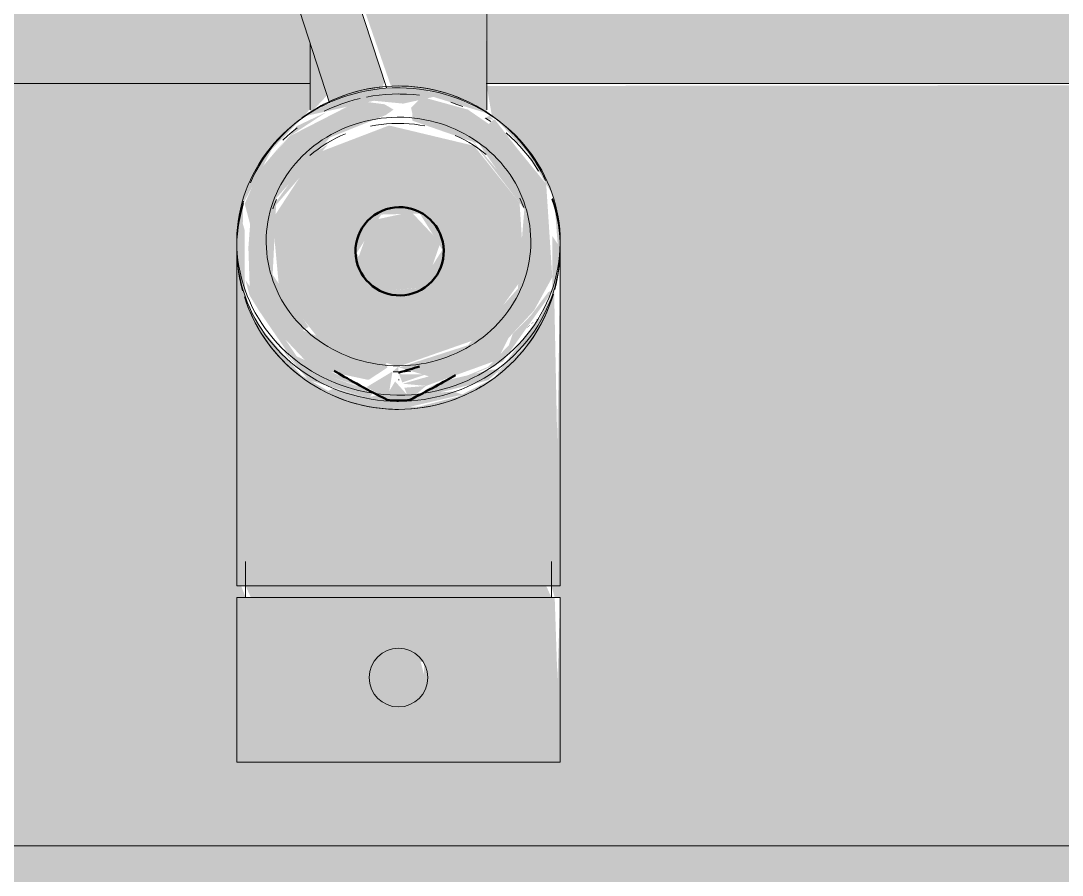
# Model space of a CAD drawing. Header units: inches. Extents: x -4266 to -1814, y 9706 to 12441.
# Drawn here: x -2211 to -2204.03, y 11424.75 to 11430.47 of the extents above; entities that cross this region are included whole.
import ezdxf

# ---------------------------------------------------------------- set-up
doc = ezdxf.new("R2010")
doc.units = ezdxf.units.IN
doc.header["$MEASUREMENT"] = 0
for name, color, linetype, lineweight in [('0-1', 7, 'Continuous', 5), ('0-2', 10, 'Continuous', 13), ('A-GENM-1', 11, 'Continuous', 9), ('A-GENM-2', 7, 'Continuous', 9), ('A-GENM-3', 250, 'Continuous', 50), ('A-WALL-1', 8, 'Continuous', 5), ('A-WALL-4', 10, 'Continuous', 13), ('P-SANR-FIXT-2', 7, 'Continuous', 9), ('P-SANR-FIXT-3', 55, 'Continuous', 9), ('Q-CASE-1', 53, 'Continuous', 9)]:
    doc.layers.add(name, color=color, linetype=linetype, lineweight=lineweight)

# ---------------------------------------------------------------- blocks, each defined once
blk = doc.blocks.new('Vanity Cabinet-Double Door - 33_-V129-FLOOR PLAN - 1ST FLOOR')
at = {"layer": 'Q-CASE-1'}
blk.add_hatch(color=256, dxfattribs=at).paths.add_polyline_path([(-15.0123, 1), (16.4877, 1), (16.4877, 6.1047), (1.3283, 6.0885), (1.3638, 5.8851), (1.4214, 5.8342), (1.6033, 5.641), (1.7674, 5.3635), (1.7835, 5.286), (1.8204, 4.8147), (1.7835, 2.742), (1.7613, 2.742), (1.7835, 2.6639), (1.8204, 2.6639), (1.7835, 1.5609), (-0.345, 1.5609), (-0.3081, 2.6639), (-0.2859, 2.6639), (-0.3157, 2.742), (-0.345, 2.742), (-0.3024, 5.2997), (-0.1089, 5.6658), (0.1013, 5.8817), (0.1472, 5.9376), (0.1472, 6.1047), (-15.0123, 6.1047), (-15.0123, 1.5293)], flags=0)
blk = doc.blocks.new('Stainless Steel Farmhous Kitchen Sink - Stainless Steel Farmhous Kitchen Sink-V132-FLOOR PLAN - 1ST FLOOR')
at = {"layer": 'P-SANR-FIXT-3'}
blk.add_hatch(color=256, dxfattribs=at).paths.add_polyline_path([(0, -2.2467), (-15.9094, -2.2467), (-15.9094, -2.5139), (-15.7515, -3), (-2, -3), (-2, -16.9558), (-31, -16.9558), (-31, -3), (-17.0906, -3), (-17.0906, -2.2467), (-33, -2.2467), (-33, -22.2026), (0, -22.2026), (0, -7.7257)], flags=0)
at = {"layer": 'P-SANR-FIXT-2'}
for p, q in [((-17.087, -2.2467), (-33, -2.2467)), ((0, -2.2467), (-15.9094, -2.2467))]:
    blk.add_line(p, q, dxfattribs=at)
blk = doc.blocks.new('kitchen_faucet_14143 - kitchen_faucet_14143-V133-FLOOR PLAN - 1ST FLOOR')
at = {"layer": 'A-GENM-1'}
h = blk.add_hatch(color=256, dxfattribs=at)
h.paths.add_polyline_path([(1.0827, 0), (0.9838, 0.4298), (0.963, 0.3683), (0.9838, 0.0569), (0.8956, -0.0226), (1.0093, -0.0907), (0.9883, -0.1425), (1.003, -0.212), (0.9422, -0.4323), (0.963, -0.4801), (1.0458, -0.2802), (1.0724, -0.0783)], flags=0)
h.paths.add_polyline_path([(0.8858, 0), (0.8468, 0.0037), (0.8854, -0.0012)], flags=0)
h.paths.add_polyline_path([(0.8506, -0.6548), (0.4963, -0.9563), (0.6445, -0.8585), (0.8299, -0.6818)], flags=0)
h.paths.add_polyline_path([(0.8506, 0.6548), (0.6375, 0.8638), (0.4206, 0.9876), (0.5364, 0.8943), (0.818, 0.6785)], flags=0)
h.paths.add_polyline_path([(0.8373, 0), (0.7962, 0), (0.829, -0.0401)], flags=0)
h.paths.add_polyline_path([(0.7962, 0), (0.6052, 0.5445), (0.1862, 0.8425), (-0.3002, 0.8107), (-0.6821, 0.506), (-0.8181, -0.0632), (-0.6288, -0.5582), (-0.1935, -0.8425), (0.2737, -0.7992), (0.6454, -0.5062), (0.7811, -0.0492)], flags=0)
h.paths.add_polyline_path([(0.3219, -1.0285), (-0.1161, -1.0297), (-0.2066, -1.0555), (0, -1.0827), (0.3191, -1.0297)], flags=0)
h.paths.add_polyline_path([(0.3191, 1.0297), (0.1811, 1.0588), (0, 1.0827), (-0.0787, 1.0297), (0.3, 1.0297)], flags=0)
h.paths.add_polyline_path([(0.2916, -0.1171), (0.0364, -0.2803), (-0.2219, -0.1153), (-0.2285, 0.1429), (0.0146, 0.294), (0.2697, 0.1322), (0.2895, -0.0936)], flags=0)
h.paths.add_polyline_path([(-0.4306, -0.9835), (-0.7246, -0.7543), (-0.4806, -0.9628), (-0.4613, -0.9708)], flags=0)
h.paths.add_polyline_path([(-0.4466, 0.9769), (-0.6531, 0.8518), (-0.4557, 0.9715)], flags=0)
h.paths.add_polyline_path([(-0.8841, -0.611), (-0.9838, -0.1644), (-0.9646, 0.0316), (-1.0093, 0.2342), (-0.901, 0.589), (-0.9969, 0.3982), (-1.066, 0.127), (-1.0636, -0.1447), (-0.991, -0.4125), (-0.9079, -0.5801)], flags=0)
for points in [[(2.2638, -1.0827), (2.2638, 1.0827), (0.289, 1.0421), (0.66, 0.8466), (0.8781, 0.6297), (0.9981, 0.3953), (1.0653, 0.1319), (1.0631, -0.1486), (0.9847, -0.4278), (0.8506, -0.6548), (0.6375, -0.8638), (0.4043, -0.9944), (0.2372, -1.0514), (0, -1.0827), (1.0827, -1.0827)], [(2.3419, -0.8865), (2.3419, 1.0236), (2.2638, 0.9887), (2.2638, -1.0236), (2.3419, -0.9887), (2.3419, -0.9376)], [(0.5364, 0.862), (0.4664, 0.9376), (0.5309, 0.8658)], [(3.0686, -0.0509), (3.0176, 0.1392), (2.9294, 0.1901), (2.7392, 0.1392), (2.6883, -0.0509), (2.8275, -0.1901), (2.9769, -0.1705), (3.0489, -0.0984)], [(0.8843, -0.1985), (0.803, -0.0749), (0.7705, -0.0837), (0.5538, -0.6406), (0.5309, -0.6016), (0.1814, -0.8425), (-0.3329, -0.8173), (-0.738, -0.4587), (-0.8874, -0.0862), (-0.9245, -0.0331), (-0.9602, -0.0936), (-0.9829, -0.2669), (-0.7448, -0.7316), (-0.5036, -0.9376), (-0.2939, -1.0297), (-0.1568, -0.9935), (0, -1.005), (0.3089, -0.9947), (0.5211, -0.8295), (0.5471, -0.8206), (0.8051, -0.5769), (0.8831, -0.212)], [(-0.9705, -0.462), (-1.068, -0.1118), (-1.1106, -0.0936), (-6.351, -1.824), (-6.2575, -2.0265), (-6.2397, -2.1741), (-1.0197, -0.4781)]]:
    blk.add_hatch(color=256, dxfattribs=at).paths.add_polyline_path(points, flags=0)
h = blk.add_hatch(color=256, dxfattribs=at)
h.paths.add_polyline_path([(3.4449, -1.0827), (3.4449, 1.0827), (2.3419, 1.0458), (2.3419, -1.0827)], flags=0)
h.paths.add_polyline_path([(3.0686, -0.0509), (2.9769, -0.1705), (2.8009, -0.1636), (2.6883, -0.0509), (2.78, 0.1705), (2.9634, 0.1705), (3.0295, 0.0948), (3.0549, 0)], flags=0)
h = blk.add_hatch(color=256, dxfattribs=at)
h.paths.add_polyline_path([(0.9257, 0.1842), (0.7525, 0.6628), (0.6052, 0.7364), (0.4212, 0.907), (0.1978, 1.0297), (-0.4264, 0.9889), (-0.6553, 0.8017), (-0.8118, 0.6808), (-0.8566, 0.6368), (-0.8284, 0.6044), (-0.9246, 0.4645), (-1.0093, 0.1566), (-0.9371, 0.084), (-0.8938, 0.0936), (-0.8502, 0.0936), (-0.6949, 0.5392), (-0.2558, 0.8425), (0.2737, 0.7992), (0.6533, 0.4651), (0.8017, 0.0037), (0.8616, 0.2039), (0.9108, 0.0285)], flags=0)
h.paths.add_polyline_path([(0.0363, 0.9853), (0.0362, 0.9852), (-0.0414, 0.9939)], flags=0)
h = blk.add_hatch(color=256, dxfattribs=at)
h.paths.add_polyline_path([(0.9546, 0.2519), (0.7625, 0.6988), (0.5011, 0.8833), (0.2775, 1.0421), (0.2985, 1.0027), (0.4532, 0.8867), (0.5784, 0.7638), (0.653, 0.7392), (0.7982, 0.5992), (0.9376, 0.2634)], flags=0)
h.paths.add_polyline_path([(-0.2588, 0.8425), (-0.3257, 0.8228), (-0.7302, 0.4842), (-0.6776, 0.5207), (-0.271, 0.8331)], flags=0)
h.paths.add_polyline_path([(-0.8938, 0.0939), (-0.9223, 0.1613), (-0.8939, 0.0936)], flags=0)
h = blk.add_hatch(color=256, dxfattribs=at)
h.paths.add_polyline_path([(0.9838, 0.2208), (0.8877, 0.6), (0.818, 0.6785), (0.816, 0.6259), (0.8954, 0.2923), (0.9292, 0.2175), (0.965, 0.1608), (0.9828, 0.2175)], flags=0)
h.paths.add_polyline_path([(-0.7596, 0.7209), (-0.8841, 0.611), (-0.8655, 0.5701), (-0.8566, 0.6368), (-0.8577, 0.6455), (-0.7647, 0.717)], flags=0)
h = blk.add_hatch(color=256, dxfattribs=at)
h.paths.add_polyline_path([(-0.8999, -0.5906), (-1.0197, -0.4781), (-1.366, -0.5906), (-0.9079, -0.5906)], flags=0)
h.paths.add_polyline_path([(-0.8999, 0.5906), (-3.9982, 0.5677), (-4.044, 0.5906), (-6.2992, 0.5704), (-6.2992, -0.5906), (-4.172, -0.5505), (-4.1133, -0.5704), (-3.8679, -0.5906), (-2.5781, -0.5704), (-1.0763, -0.0485), (-1.0626, 0.1528), (-0.9829, 0.4319), (-0.901, 0.589)], flags=0)
h.paths.add_polyline_path([(-3.8802, -0.5768), (-4.0429, -0.5704), (-3.9748, -0.571)], flags=0)
h = blk.add_hatch(color=256, dxfattribs=at)
h.paths.add_polyline_path([(0.2916, -0.1171), (0.2649, 0.1774), (-0.0326, 0.2802), (-0.2396, 0.0857), (-0.1824, -0.1784), (0.0725, -0.2707), (0.2698, -0.1324)], flags=0)
h.paths.add_polyline_path([(-6.5243, -2.1523), (-6.6719, -1.8966), (-6.988, -1.9326), (-7.1107, -2.1595), (-6.9672, -2.408), (-6.6531, -2.3754), (-6.5284, -2.1595)], flags=0)
h = blk.add_hatch(color=256, dxfattribs=at)
h.paths.add_polyline_path([(1.0215, -0.0715), (0.829, -0.0401), (0.9327, -0.212), (0.9657, -0.1598)], flags=0)
h.paths.add_polyline_path([(1.0215, 0.0715), (0.9257, 0.1842), (0.9376, 0.0389), (0.9629, 0.0488)], flags=0)
h.paths.add_polyline_path([(0.9023, 0.0252), (0.8483, 0.1842), (0.8468, 0.0037), (0.8578, 0.0079)], flags=0)
h = blk.add_hatch(color=256, dxfattribs=at)
h.paths.add_polyline_path([(1.0093, -0.1985), (0.9629, -0.1642), (0.9238, -0.284), (0.7868, -0.6862), (0.6151, -0.8206), (0.7245, -0.7464), (0.8877, -0.6), (1.003, -0.212)], flags=0)
h.paths.add_polyline_path([(0.6607, -0.7517), (0.5211, -0.8658), (0.6502, -0.7638)], flags=0)
h.paths.add_polyline_path([(-0.7448, -0.7316), (-0.9079, -0.4825), (-0.8136, -0.6816), (-0.7541, -0.7249)], flags=0)
h = blk.add_hatch(color=256, dxfattribs=at)
h.paths.add_polyline_path([(0.9467, -0.1898), (0.8692, -0.3683), (0.7277, -0.6818), (0.2159, -1.0248), (0.319, -0.9972), (0.4215, -0.9341), (0.7971, -0.6769), (0.9427, -0.2064)], flags=0)
h.paths.add_polyline_path([(-0.2588, -0.8425), (-0.6931, -0.4702), (-0.6052, -0.6081), (-0.2737, -0.8425)], flags=0)
at = {"layer": 'A-GENM-2'}
for p, q in [((2.2638, 1.0827), (0, 1.0827)), ((2.2638, 1.0827), (2.2638, -1.0827)), ((3.4449, 1.0827), (2.3419, 1.0827)), ((2.3419, -1.0827), (2.3419, 1.0827)), ((3.4449, 1.0827), (3.4449, -1.0827)), ((0.3345, 1.0295), (0.3104, 1.0372)), ((0.3345, 1.0295), (0.3104, 1.0372)), ((0.3345, 1.0295), (0.3104, 1.0372)), ((0.3345, 1.0295), (0.3104, 1.0372)), ((0.3345, 1.0295), (0.3104, 1.0372)), ((2.3419, 1.0236), (2.1014, 1.0236)), ((-0.9223, 0.5906), (-6.2992, 0.5906)), ((-0.8444, 0.6188), (-0.8672, 0.5829)), ((0.8858, 0.0037), (0.8858, 0)), ((0.8322, 0), (0.8315, -0.0356)), ((-1.072, -0.0811), (-6.3669, -1.8015)), ((-6.2431, -2.1752), (-0.9705, -0.462)), ((-1.366, -0.5906), (-0.9223, -0.5906)), ((2.1014, -1.0236), (2.3419, -1.0236)), ((0, -1.0827), (2.2638, -1.0827)), ((2.3419, -1.0827), (3.4449, -1.0827))]:
    blk.add_line(p, q, dxfattribs=at)
at = {"layer": 'A-GENM-2', "flags": 128}
for points in [[(-0.0414, 1.0827), (-0.0828, 1.0818), (-0.1241, 1.0792), (-0.1652, 1.0748), (-0.2062, 1.0687), (-0.2469, 1.0609), (-0.2873, 1.0513), (-0.3272, 1.0401), (-0.3667, 1.0272), (-0.4056, 1.0126), (-0.444, 0.9964), (-0.4816, 0.9786), (-0.5186, 0.9592), (-0.5548, 0.9383), (-0.5901, 0.9159), (-0.6246, 0.8921), (-0.658, 0.8668), (-0.6905, 0.8401), (-0.722, 0.8121), (-0.7523, 0.7828), (-0.7815, 0.7523), (-0.8095, 0.7206), (-0.8362, 0.6877), (-0.8617, 0.6538), (-0.8858, 0.6188), (-0.9086, 0.5829), (-0.93, 0.546), (-0.95, 0.5083), (-0.9685, 0.4698), (-0.9856, 0.4305), (-1.0011, 0.3906), (-1.0152, 0.3501), (-1.0276, 0.309), (-1.0386, 0.2674), (-1.0479, 0.2255), (-1.0556, 0.1831), (-1.0617, 0.1405), (-1.0662, 0.0977), (-1.0691, 0.0547), (-1.0704, 0.0116), (-1.0704, 0)], [(0.2687, 1.0488), (0.2265, 1.0587), (0.184, 1.0669), (0.1412, 1.0734), (0.0982, 1.0782), (0.055, 1.0813), (0.0117, 1.0826), (-0.0316, 1.0822), (-0.0749, 1.0801), (-0.118, 1.0762), (-0.1609, 1.0706), (-0.2036, 1.0634), (-0.246, 1.0544), (-0.288, 1.0437), (-0.3295, 1.0313)], [(0.2687, 1.0488), (0.2265, 1.0587), (0.184, 1.0669), (0.1412, 1.0734), (0.0982, 1.0782), (0.055, 1.0813), (0.0117, 1.0826), (-0.0316, 1.0822), (-0.0749, 1.0801), (-0.118, 1.0762), (-0.1609, 1.0706), (-0.2036, 1.0634), (-0.246, 1.0544), (-0.288, 1.0437), (-0.3295, 1.0313)], [(0.2687, 1.0488), (0.2265, 1.0587), (0.184, 1.0669), (0.1412, 1.0734), (0.0982, 1.0782), (0.055, 1.0813), (0.0117, 1.0826), (-0.0316, 1.0822), (-0.0749, 1.0801), (-0.118, 1.0762), (-0.1609, 1.0706), (-0.2036, 1.0634), (-0.246, 1.0544), (-0.288, 1.0437), (-0.3295, 1.0313)], [(0.2687, 1.0488), (0.2265, 1.0587), (0.184, 1.0669), (0.1412, 1.0734), (0.0982, 1.0782), (0.055, 1.0813), (0.0117, 1.0826), (-0.0316, 1.0822), (-0.0749, 1.0801), (-0.118, 1.0762), (-0.1609, 1.0706), (-0.2036, 1.0634), (-0.246, 1.0544), (-0.288, 1.0437), (-0.3295, 1.0313)], [(0.2687, 1.0488), (0.2265, 1.0587), (0.184, 1.0669), (0.1412, 1.0734), (0.0982, 1.0782), (0.055, 1.0813), (0.0117, 1.0826), (-0.0316, 1.0822), (-0.0749, 1.0801), (-0.118, 1.0762), (-0.1609, 1.0706), (-0.2036, 1.0634), (-0.246, 1.0544), (-0.288, 1.0437), (-0.3295, 1.0313)], [(0.2687, 1.0488), (0.2265, 1.0587), (0.184, 1.0669), (0.1412, 1.0734), (0.0982, 1.0782), (0.055, 1.0813), (0.0117, 1.0826), (-0.0316, 1.0822), (-0.0749, 1.0801), (-0.118, 1.0762), (-0.1609, 1.0706), (-0.2036, 1.0634), (-0.246, 1.0544), (-0.288, 1.0437), (-0.3295, 1.0313)], [(0, 1.0827), (-0.0414, 1.0818), (-0.0827, 1.0792), (-0.1239, 1.0748), (-0.1648, 1.0687), (-0.2055, 1.0609), (-0.2459, 1.0513), (-0.2858, 1.0401), (-0.3253, 1.0272)], [(0.9877, 0), (0.9869, 0.0431), (0.9844, 0.0861), (0.9803, 0.129), (0.9747, 0.1717), (0.9674, 0.2141), (0.9585, 0.2561), (0.948, 0.2978), (0.9359, 0.339), (0.9223, 0.3797), (0.9072, 0.4198), (0.8905, 0.4593), (0.8724, 0.498), (0.8528, 0.5359), (0.8318, 0.573), (0.8093, 0.6092), (0.7856, 0.6444), (0.7604, 0.6787), (0.734, 0.7118), (0.7064, 0.7439), (0.6775, 0.7747), (0.6475, 0.8043), (0.6164, 0.8327), (0.5841, 0.8597), (0.5509, 0.8854), (0.5167, 0.9096), (0.4816, 0.9324), (0.4457, 0.9538), (0.4089, 0.9735), (0.3714, 0.9918), (0.3333, 1.0084), (0.2945, 1.0234), (0.2551, 1.0368), (0.2153, 1.0485), (0.1751, 1.0585), (0.1345, 1.0668), (0.0936, 1.0733), (0.0524, 1.0782), (0.0112, 1.0813), (-0.0302, 1.0826), (-0.0414, 1.0827)], [(1.0291, 0), (1.0282, 0.0431), (1.0258, 0.0861), (1.0217, 0.129), (1.016, 0.1717), (1.0087, 0.2141), (0.9998, 0.2561), (0.9894, 0.2978), (0.9773, 0.339), (0.9637, 0.3797), (0.9486, 0.4198), (0.9319, 0.4593), (0.9138, 0.498), (0.8942, 0.5359), (0.8731, 0.573), (0.8507, 0.6092), (0.8269, 0.6444), (0.8018, 0.6787), (0.7754, 0.7118), (0.7478, 0.7439), (0.7189, 0.7747), (0.6889, 0.8043), (0.6577, 0.8327), (0.6255, 0.8597), (0.5923, 0.8854), (0.5581, 0.9096), (0.523, 0.9324), (0.4871, 0.9538), (0.4503, 0.9735), (0.4128, 0.9918), (0.3747, 1.0084), (0.3359, 1.0234), (0.2965, 1.0368), (0.2567, 1.0485), (0.2164, 1.0585), (0.1758, 1.0668), (0.1349, 1.0733), (0.0938, 1.0782), (0.0525, 1.0813), (0.0112, 1.0826), (0, 1.0827)], [(-0.4506, 0.9845), (-0.4896, 0.9657), (-0.5278, 0.9453), (-0.5652, 0.9235), (-0.6016, 0.9001), (-0.6372, 0.8753), (-0.6717, 0.8492), (-0.7051, 0.8216), (-0.7374, 0.7928), (-0.7685, 0.7626), (-0.7984, 0.7313), (-0.827, 0.6988), (-0.8542, 0.6652), (-0.8802, 0.6305), (-0.9047, 0.5948), (-0.9277, 0.5581), (-0.9493, 0.5206), (-0.9694, 0.4822), (-0.9879, 0.443), (-1.0048, 0.4032), (-1.0201, 0.3627), (-1.0338, 0.3216), (-1.0458, 0.28), (-1.0562, 0.238), (-1.0649, 0.1955), (-1.0718, 0.1528), (-1.0771, 0.1098), (-1.0806, 0.0666), (-1.0824, 0.0234), (-1.0827, 0)], [(-0.4506, 0.9845), (-0.4896, 0.9657), (-0.5278, 0.9453), (-0.5652, 0.9235), (-0.6016, 0.9001), (-0.6372, 0.8753), (-0.6717, 0.8492), (-0.7051, 0.8216), (-0.7374, 0.7928), (-0.7685, 0.7626), (-0.7984, 0.7313), (-0.827, 0.6988), (-0.8542, 0.6652)], [(-0.4506, 0.9845), (-0.4896, 0.9657), (-0.5278, 0.9453), (-0.5652, 0.9235), (-0.6016, 0.9001), (-0.6372, 0.8753), (-0.6717, 0.8492), (-0.7051, 0.8216), (-0.7374, 0.7928), (-0.7685, 0.7626), (-0.7984, 0.7313), (-0.827, 0.6988), (-0.8542, 0.6652)], [(-0.4506, 0.9845), (-0.4896, 0.9657), (-0.5278, 0.9453), (-0.5652, 0.9235), (-0.6016, 0.9001), (-0.6372, 0.8753), (-0.6717, 0.8492), (-0.7051, 0.8216), (-0.7374, 0.7928), (-0.7685, 0.7626), (-0.7984, 0.7313), (-0.827, 0.6988), (-0.8542, 0.6652)], [(-0.4506, 0.9845), (-0.4896, 0.9657), (-0.5278, 0.9453), (-0.5652, 0.9235), (-0.6016, 0.9001), (-0.6372, 0.8753), (-0.6717, 0.8492), (-0.7051, 0.8216), (-0.7374, 0.7928), (-0.7685, 0.7626), (-0.7984, 0.7313), (-0.827, 0.6988), (-0.8542, 0.6652)], [(-0.4506, 0.9845), (-0.4896, 0.9657), (-0.5278, 0.9453), (-0.5652, 0.9235), (-0.6016, 0.9001), (-0.6372, 0.8753), (-0.6717, 0.8492), (-0.7051, 0.8216), (-0.7374, 0.7928), (-0.7685, 0.7626), (-0.7984, 0.7313), (-0.827, 0.6988), (-0.8542, 0.6652)], [(1.0827, 0), (1.0818, 0.0433), (1.0792, 0.0865), (1.0749, 0.1296), (1.0688, 0.1725), (1.0611, 0.2151), (1.0516, 0.2574), (1.0405, 0.2992), (1.0277, 0.3406), (1.0133, 0.3814), (0.9972, 0.4216), (0.9796, 0.4612), (0.9603, 0.5), (0.9396, 0.538), (0.9173, 0.5751), (0.8936, 0.6113), (0.8684, 0.6466), (0.8419, 0.6808), (0.814, 0.7139), (0.7848, 0.7459), (0.7543, 0.7767), (0.7226, 0.8062), (0.6898, 0.8345), (0.6559, 0.8614), (0.6209, 0.8869), (0.585, 0.911), (0.5481, 0.9337), (0.5103, 0.9549), (0.4717, 0.9745), (0.4324, 0.9926), (0.3923, 1.0091), (0.3516, 1.024), (0.3104, 1.0372)], [(0.8684, 0.6466), (0.8419, 0.6808), (0.814, 0.7139), (0.7848, 0.7459), (0.7543, 0.7767), (0.7226, 0.8062), (0.6898, 0.8345), (0.6559, 0.8614), (0.6209, 0.8869), (0.585, 0.911), (0.5481, 0.9337), (0.5103, 0.9549), (0.4717, 0.9745), (0.4324, 0.9926), (0.3923, 1.0091)], [(0.8684, 0.6466), (0.8419, 0.6808), (0.814, 0.7139), (0.7848, 0.7459), (0.7543, 0.7767), (0.7226, 0.8062), (0.6898, 0.8345), (0.6559, 0.8614), (0.6209, 0.8869), (0.585, 0.911), (0.5481, 0.9337), (0.5103, 0.9549), (0.4717, 0.9745), (0.4324, 0.9926), (0.3923, 1.0091)], [(0.8684, 0.6466), (0.8419, 0.6808), (0.814, 0.7139), (0.7848, 0.7459), (0.7543, 0.7767), (0.7226, 0.8062), (0.6898, 0.8345), (0.6559, 0.8614), (0.6209, 0.8869), (0.585, 0.911), (0.5481, 0.9337), (0.5103, 0.9549), (0.4717, 0.9745), (0.4324, 0.9926), (0.3923, 1.0091)], [(0.8684, 0.6466), (0.8419, 0.6808), (0.814, 0.7139), (0.7848, 0.7459), (0.7543, 0.7767), (0.7226, 0.8062), (0.6898, 0.8345), (0.6559, 0.8614), (0.6209, 0.8869), (0.585, 0.911), (0.5481, 0.9337), (0.5103, 0.9549), (0.4717, 0.9745), (0.4324, 0.9926), (0.3923, 1.0091)], [(0.8684, 0.6466), (0.8419, 0.6808), (0.814, 0.7139), (0.7848, 0.7459), (0.7543, 0.7767), (0.7226, 0.8062), (0.6898, 0.8345), (0.6559, 0.8614), (0.6209, 0.8869), (0.585, 0.911), (0.5481, 0.9337), (0.5103, 0.9549), (0.4717, 0.9745), (0.4324, 0.9926), (0.3923, 1.0091)], [(-0.5134, 0.9383), (-0.5487, 0.9159), (-0.5832, 0.8921), (-0.6167, 0.8668), (-0.6491, 0.8401), (-0.6806, 0.8121), (-0.7109, 0.7828), (-0.7401, 0.7523), (-0.7681, 0.7206)], [(-0.7073, 0.5312), (-0.6868, 0.5591), (-0.6653, 0.5862), (-0.6427, 0.6123), (-0.6192, 0.6374), (-0.5948, 0.6615), (-0.5695, 0.6845), (-0.5434, 0.7064), (-0.5165, 0.7272), (-0.4889, 0.7468), (-0.4606, 0.7652), (-0.4316, 0.7824), (-0.402, 0.7983), (-0.3718, 0.813), (-0.3412, 0.8263), (-0.31, 0.8384), (-0.2785, 0.8491), (-0.2466, 0.8585), (-0.2144, 0.8665), (-0.1819, 0.8731), (-0.1492, 0.8784), (-0.1163, 0.8822), (-0.0833, 0.8847), (-0.0503, 0.8858), (-0.0414, 0.8858)], [(-0.3305, 0.813), (-0.2998, 0.8263), (-0.2687, 0.8384)], [(-0.0414, 0.8858), (-0.0083, 0.8851), (0.0247, 0.883), (0.0576, 0.8795), (0.0903, 0.8747), (0.1229, 0.8684), (0.1552, 0.8608), (0.1872, 0.8518), (0.2188, 0.8414), (0.2501, 0.8297), (0.2808, 0.8167), (0.3111, 0.8024), (0.3409, 0.7868), (0.37, 0.77), (0.3986, 0.7519), (0.4264, 0.7326), (0.4535, 0.7121), (0.4798, 0.6905), (0.5053, 0.6678), (0.53, 0.644), (0.5537, 0.6192), (0.5765, 0.5933), (0.5983, 0.5665), (0.6192, 0.5388), (0.6389, 0.5102), (0.6576, 0.4807), (0.6751, 0.4505), (0.6915, 0.4195), (0.7068, 0.3879), (0.7208, 0.3556), (0.7336, 0.3227), (0.7452, 0.2893), (0.7555, 0.2554), (0.7645, 0.2211), (0.7722, 0.1864), (0.7786, 0.1514), (0.7836, 0.1162), (0.7874, 0.0808), (0.7897, 0.0452), (0.7908, 0.0096), (0.7908, 0)], [(-0.8802, 0.6305), (-0.9047, 0.5948), (-0.9277, 0.5581), (-0.9493, 0.5206), (-0.9694, 0.4822), (-0.9879, 0.443), (-1.0048, 0.4032), (-1.0201, 0.3627), (-1.0338, 0.3216), (-1.0458, 0.28), (-1.0562, 0.238), (-1.0649, 0.1955), (-1.0718, 0.1528), (-1.0771, 0.1098), (-1.0806, 0.0666), (-1.0824, 0.0234), (-1.0827, 0)], [(-0.8802, 0.6305), (-0.9047, 0.5948), (-0.9277, 0.5581), (-0.9493, 0.5206), (-0.9694, 0.4822), (-0.9879, 0.443), (-1.0048, 0.4032), (-1.0201, 0.3627), (-1.0338, 0.3216), (-1.0458, 0.28), (-1.0562, 0.238), (-1.0649, 0.1955), (-1.0718, 0.1528), (-1.0771, 0.1098), (-1.0806, 0.0666), (-1.0824, 0.0234), (-1.0827, 0)], [(-0.8802, 0.6305), (-0.9047, 0.5948), (-0.9277, 0.5581), (-0.9493, 0.5206), (-0.9694, 0.4822), (-0.9879, 0.443), (-1.0048, 0.4032), (-1.0201, 0.3627), (-1.0338, 0.3216), (-1.0458, 0.28), (-1.0562, 0.238), (-1.0649, 0.1955), (-1.0718, 0.1528), (-1.0771, 0.1098), (-1.0806, 0.0666), (-1.0824, 0.0234), (-1.0827, 0)], [(-0.8802, 0.6305), (-0.9047, 0.5948), (-0.9277, 0.5581), (-0.9493, 0.5206), (-0.9694, 0.4822), (-0.9879, 0.443), (-1.0048, 0.4032), (-1.0201, 0.3627), (-1.0338, 0.3216), (-1.0458, 0.28), (-1.0562, 0.238), (-1.0649, 0.1955), (-1.0718, 0.1528), (-1.0771, 0.1098), (-1.0806, 0.0666), (-1.0824, 0.0234), (-1.0827, 0)], [(-0.8802, 0.6305), (-0.9047, 0.5948), (-0.9277, 0.5581), (-0.9493, 0.5206), (-0.9694, 0.4822), (-0.9879, 0.443), (-1.0048, 0.4032), (-1.0201, 0.3627), (-1.0338, 0.3216), (-1.0458, 0.28), (-1.0562, 0.238), (-1.0649, 0.1955), (-1.0718, 0.1528), (-1.0771, 0.1098), (-1.0806, 0.0666), (-1.0824, 0.0234), (-1.0827, 0)], [(-0.6659, 0.5312), (-0.6454, 0.5591), (-0.6239, 0.5862)], [(1.0827, 0), (1.0818, 0.0433), (1.0792, 0.0865), (1.0749, 0.1296), (1.0688, 0.1725), (1.0611, 0.2151), (1.0516, 0.2574), (1.0405, 0.2992), (1.0277, 0.3406), (1.0133, 0.3814), (0.9972, 0.4216), (0.9796, 0.4612), (0.9603, 0.5), (0.9396, 0.538), (0.9173, 0.5751), (0.8936, 0.6113)], [(1.0827, 0), (1.0818, 0.0433), (1.0792, 0.0865), (1.0749, 0.1296), (1.0688, 0.1725), (1.0611, 0.2151), (1.0516, 0.2574), (1.0405, 0.2992), (1.0277, 0.3406), (1.0133, 0.3814), (0.9972, 0.4216), (0.9796, 0.4612), (0.9603, 0.5), (0.9396, 0.538), (0.9173, 0.5751), (0.8936, 0.6113)], [(1.0827, 0), (1.0818, 0.0433), (1.0792, 0.0865), (1.0749, 0.1296), (1.0688, 0.1725), (1.0611, 0.2151), (1.0516, 0.2574), (1.0405, 0.2992), (1.0277, 0.3406), (1.0133, 0.3814), (0.9972, 0.4216), (0.9796, 0.4612), (0.9603, 0.5), (0.9396, 0.538), (0.9173, 0.5751), (0.8936, 0.6113)], [(1.0827, 0), (1.0818, 0.0433), (1.0792, 0.0865), (1.0749, 0.1296), (1.0688, 0.1725), (1.0611, 0.2151), (1.0516, 0.2574), (1.0405, 0.2992), (1.0277, 0.3406), (1.0133, 0.3814), (0.9972, 0.4216), (0.9796, 0.4612), (0.9603, 0.5), (0.9396, 0.538), (0.9173, 0.5751), (0.8936, 0.6113)], [(1.0827, 0), (1.0818, 0.0433), (1.0792, 0.0865), (1.0749, 0.1296), (1.0688, 0.1725), (1.0611, 0.2151), (1.0516, 0.2574), (1.0405, 0.2992), (1.0277, 0.3406), (1.0133, 0.3814), (0.9972, 0.4216), (0.9796, 0.4612), (0.9603, 0.5), (0.9396, 0.538), (0.9173, 0.5751), (0.8936, 0.6113)], [(-0.8736, 0), (-0.8729, 0.0356), (-0.8709, 0.0712), (-0.8675, 0.1067), (-0.8628, 0.142), (-0.8568, 0.177), (-0.8494, 0.2118), (-0.8408, 0.2462), (-0.8308, 0.2802), (-0.8196, 0.3137), (-0.8072, 0.3468), (-0.7935, 0.3792), (-0.7785, 0.411), (-0.7624, 0.4422), (-0.7452, 0.4726), (-0.7268, 0.5023), (-0.7074, 0.5311)], [(-0.7521, 0.3792), (-0.7372, 0.411), (-0.7211, 0.4422), (-0.7038, 0.4726), (-0.6854, 0.5023), (-0.666, 0.5311)], [(-0.9442, 0.4305), (-0.9598, 0.3906), (-0.9738, 0.3501)], [(-1.0204, 0.1405), (-1.0249, 0.0977), (-1.0277, 0.0547), (-1.029, 0.0116), (-1.0291, 0)], [(-0.8322, 0), (-0.8315, 0.0356), (-0.8295, 0.0712), (-0.8261, 0.1067), (-0.8214, 0.142), (-0.8154, 0.177)], [(0.8287, 0.0808), (0.8311, 0.0452), (0.8322, 0.0096), (0.8322, 0)], [(-1.0827, 0), (-1.0818, -0.0433), (-1.0792, -0.0865), (-1.0749, -0.1296), (-1.0688, -0.1725), (-1.0611, -0.2151), (-1.0516, -0.2574), (-1.0405, -0.2992), (-1.0277, -0.3406), (-1.0133, -0.3814), (-0.9972, -0.4216), (-0.9796, -0.4612), (-0.9603, -0.5), (-0.9396, -0.538), (-0.9173, -0.5751), (-0.8936, -0.6113), (-0.8684, -0.6466)], [(-1.0827, 0), (-1.0818, -0.0433), (-1.0792, -0.0865), (-1.0749, -0.1296), (-1.0688, -0.1725), (-1.0611, -0.2151), (-1.0516, -0.2574), (-1.0405, -0.2992), (-1.0277, -0.3406), (-1.0133, -0.3814), (-0.9972, -0.4216), (-0.9796, -0.4612), (-0.9603, -0.5), (-0.9396, -0.538), (-0.9173, -0.5751), (-0.8936, -0.6113)], [(-1.0827, 0), (-1.0818, -0.0433), (-1.0792, -0.0865), (-1.0749, -0.1296), (-1.0688, -0.1725), (-1.0611, -0.2151), (-1.0516, -0.2574), (-1.0405, -0.2992), (-1.0277, -0.3406), (-1.0133, -0.3814), (-0.9972, -0.4216), (-0.9796, -0.4612), (-0.9603, -0.5), (-0.9396, -0.538), (-0.9173, -0.5751), (-0.8936, -0.6113)], [(-1.0827, 0), (-1.0818, -0.0433), (-1.0792, -0.0865), (-1.0749, -0.1296), (-1.0688, -0.1725), (-1.0611, -0.2151), (-1.0516, -0.2574), (-1.0405, -0.2992), (-1.0277, -0.3406), (-1.0133, -0.3814), (-0.9972, -0.4216), (-0.9796, -0.4612), (-0.9603, -0.5), (-0.9396, -0.538), (-0.9173, -0.5751), (-0.8936, -0.6113)], [(-1.0827, 0), (-1.0818, -0.0433), (-1.0792, -0.0865), (-1.0749, -0.1296), (-1.0688, -0.1725), (-1.0611, -0.2151), (-1.0516, -0.2574), (-1.0405, -0.2992), (-1.0277, -0.3406), (-1.0133, -0.3814), (-0.9972, -0.4216), (-0.9796, -0.4612), (-0.9603, -0.5), (-0.9396, -0.538), (-0.9173, -0.5751), (-0.8936, -0.6113)], [(-1.0827, 0), (-1.0818, -0.0433), (-1.0792, -0.0865), (-1.0749, -0.1296), (-1.0688, -0.1725), (-1.0611, -0.2151), (-1.0516, -0.2574), (-1.0405, -0.2992), (-1.0277, -0.3406), (-1.0133, -0.3814), (-0.9972, -0.4216), (-0.9796, -0.4612), (-0.9603, -0.5), (-0.9396, -0.538), (-0.9173, -0.5751), (-0.8936, -0.6113)], [(-1.0704, 0), (-1.0696, -0.0431), (-1.0672, -0.0861), (-1.0631, -0.129), (-1.0574, -0.1717), (-1.0501, -0.2141), (-1.0412, -0.2561), (-1.0307, -0.2978), (-1.0187, -0.339), (-1.0051, -0.3797), (-0.9899, -0.4198), (-0.9733, -0.4593), (-0.9552, -0.498), (-0.9356, -0.5359), (-0.9145, -0.573), (-0.8921, -0.6092), (-0.8683, -0.6444), (-0.8432, -0.6787), (-0.8168, -0.7118), (-0.7891, -0.7439), (-0.7603, -0.7747), (-0.7303, -0.8043), (-0.6991, -0.8327), (-0.6669, -0.8597), (-0.6337, -0.8854), (-0.5995, -0.9096), (-0.5644, -0.9324), (-0.5284, -0.9538), (-0.4917, -0.9735), (-0.4542, -0.9918), (-0.416, -1.0084), (-0.3772, -1.0234), (-0.3379, -1.0368), (-0.2981, -1.0485), (-0.2578, -1.0585), (-0.2172, -1.0668), (-0.1763, -1.0733), (-0.1352, -1.0782), (-0.0939, -1.0813), (-0.0526, -1.0826), (-0.0414, -1.0827)], [(-1.0291, 0), (-1.0282, -0.0431), (-1.0258, -0.0861), (-1.0217, -0.129), (-1.016, -0.1717), (-1.0087, -0.2141)], [(-0.0414, -0.8858), (-0.0744, -0.8851), (-0.1074, -0.883), (-0.1403, -0.8795), (-0.1731, -0.8747), (-0.2056, -0.8684), (-0.2379, -0.8608), (-0.2699, -0.8518), (-0.3016, -0.8414), (-0.3328, -0.8297), (-0.3636, -0.8167), (-0.3939, -0.8024), (-0.4237, -0.7868), (-0.4528, -0.77), (-0.4813, -0.7519), (-0.5092, -0.7326), (-0.5363, -0.7121), (-0.5626, -0.6905), (-0.5881, -0.6678), (-0.6127, -0.644), (-0.6365, -0.6192), (-0.6593, -0.5933), (-0.6811, -0.5665), (-0.7019, -0.5388), (-0.7217, -0.5102), (-0.7403, -0.4807), (-0.7579, -0.4505), (-0.7743, -0.4195), (-0.7895, -0.3879), (-0.8036, -0.3556), (-0.8164, -0.3227), (-0.8279, -0.2893), (-0.8382, -0.2554), (-0.8472, -0.2211), (-0.8549, -0.1864), (-0.8613, -0.1514), (-0.8664, -0.1162), (-0.8701, -0.0808), (-0.8725, -0.0452), (-0.8735, -0.0096), (-0.8736, 0)], [(-0.8136, -0.1864), (-0.8199, -0.1514), (-0.825, -0.1162), (-0.8287, -0.0808), (-0.8311, -0.0452), (-0.8322, -0.0096), (-0.8322, 0)], [(-0.0414, -1.0827), (0, -1.0818), (0.0413, -1.0792), (0.0825, -1.0748), (0.1234, -1.0687), (0.1641, -1.0609), (0.2045, -1.0513), (0.2444, -1.0401), (0.2839, -1.0272), (0.3229, -1.0126), (0.3612, -0.9964), (0.3989, -0.9786), (0.4358, -0.9592), (0.472, -0.9383), (0.5073, -0.9159), (0.5418, -0.8921), (0.5753, -0.8668), (0.6078, -0.8401), (0.6392, -0.8121), (0.6695, -0.7828), (0.6987, -0.7523), (0.7267, -0.7206), (0.7534, -0.6877), (0.7789, -0.6538), (0.8031, -0.6188), (0.8258, -0.5829), (0.8473, -0.546), (0.8672, -0.5083), (0.8858, -0.4698), (0.9028, -0.4305), (0.9184, -0.3906), (0.9324, -0.3501), (0.9449, -0.309), (0.9558, -0.2674), (0.9651, -0.2255), (0.9728, -0.1831), (0.979, -0.1405), (0.9835, -0.0977), (0.9864, -0.0547), (0.9876, -0.0116), (0.9877, 0)], [(0.7908, 0), (0.7901, -0.0356), (0.7881, -0.0712), (0.7848, -0.1067), (0.7801, -0.142), (0.774, -0.177), (0.7667, -0.2118), (0.758, -0.2462), (0.7481, -0.2802), (0.7369, -0.3137), (0.7244, -0.3468), (0.7107, -0.3792), (0.6958, -0.411), (0.6797, -0.4422), (0.6624, -0.4726), (0.6441, -0.5023), (0.6246, -0.5311), (0.6041, -0.5591), (0.5825, -0.5862), (0.56, -0.6123), (0.5365, -0.6374), (0.5121, -0.6615), (0.4868, -0.6845), (0.4607, -0.7064), (0.4338, -0.7272), (0.4061, -0.7468), (0.3778, -0.7652), (0.3488, -0.7824), (0.3192, -0.7983), (0.2891, -0.813), (0.2584, -0.8263), (0.2273, -0.8384), (0.1957, -0.8491), (0.1638, -0.8585), (0.1316, -0.8665), (0.0991, -0.8731), (0.0664, -0.8784), (0.0336, -0.8822), (0.0006, -0.8847), (-0.0325, -0.8858), (-0.0414, -0.8858)], [(0, -1.0827), (0.0414, -1.0818), (0.0827, -1.0792), (0.1239, -1.0748), (0.1648, -1.0687), (0.2055, -1.0609), (0.2459, -1.0513), (0.2858, -1.0401), (0.3253, -1.0272), (0.3642, -1.0126), (0.4026, -0.9964), (0.4403, -0.9786), (0.4772, -0.9592), (0.5134, -0.9383), (0.5487, -0.9159), (0.5832, -0.8921), (0.6167, -0.8668), (0.6491, -0.8401), (0.6806, -0.8121), (0.7109, -0.7828), (0.7401, -0.7523), (0.7681, -0.7206), (0.7948, -0.6877), (0.8203, -0.6538), (0.8444, -0.6188), (0.8672, -0.5829), (0.8886, -0.546), (0.9086, -0.5083), (0.9272, -0.4698), (0.9442, -0.4305), (0.9598, -0.3906), (0.9738, -0.3501), (0.9863, -0.309), (0.9972, -0.2674), (1.0065, -0.2255), (1.0142, -0.1831), (1.0204, -0.1405), (1.0249, -0.0977), (1.0277, -0.0547), (1.029, -0.0116), (1.0291, 0)], [(0.3295, -1.0313), (0.3704, -1.0173), (0.4108, -1.0017), (0.4506, -0.9845), (0.4896, -0.9657), (0.5278, -0.9453), (0.5652, -0.9235), (0.6016, -0.9001), (0.6372, -0.8753), (0.6717, -0.8492), (0.7051, -0.8216), (0.7374, -0.7928), (0.7685, -0.7626), (0.7984, -0.7313), (0.827, -0.6988), (0.8542, -0.6652), (0.8802, -0.6305), (0.9047, -0.5948), (0.9277, -0.5581), (0.9493, -0.5206), (0.9694, -0.4822), (0.9879, -0.443), (1.0048, -0.4032), (1.0201, -0.3627), (1.0338, -0.3216), (1.0458, -0.28), (1.0562, -0.238), (1.0649, -0.1955), (1.0718, -0.1528), (1.0771, -0.1098), (1.0806, -0.0666), (1.0824, -0.0234), (1.0827, 0)], [(0.8802, -0.6305), (0.9047, -0.5948), (0.9277, -0.5581), (0.9493, -0.5206), (0.9694, -0.4822), (0.9879, -0.443), (1.0048, -0.4032), (1.0201, -0.3627), (1.0338, -0.3216), (1.0458, -0.28), (1.0562, -0.238), (1.0649, -0.1955), (1.0718, -0.1528), (1.0771, -0.1098), (1.0806, -0.0666), (1.0824, -0.0234), (1.0827, 0)], [(0.8802, -0.6305), (0.9047, -0.5948), (0.9277, -0.5581), (0.9493, -0.5206), (0.9694, -0.4822), (0.9879, -0.443), (1.0048, -0.4032), (1.0201, -0.3627), (1.0338, -0.3216), (1.0458, -0.28), (1.0562, -0.238), (1.0649, -0.1955), (1.0718, -0.1528), (1.0771, -0.1098), (1.0806, -0.0666), (1.0824, -0.0234), (1.0827, 0)], [(0.8802, -0.6305), (0.9047, -0.5948), (0.9277, -0.5581), (0.9493, -0.5206), (0.9694, -0.4822), (0.9879, -0.443), (1.0048, -0.4032), (1.0201, -0.3627), (1.0338, -0.3216), (1.0458, -0.28), (1.0562, -0.238), (1.0649, -0.1955), (1.0718, -0.1528), (1.0771, -0.1098), (1.0806, -0.0666), (1.0824, -0.0234), (1.0827, 0)], [(0.8802, -0.6305), (0.9047, -0.5948), (0.9277, -0.5581), (0.9493, -0.5206), (0.9694, -0.4822), (0.9879, -0.443), (1.0048, -0.4032), (1.0201, -0.3627), (1.0338, -0.3216), (1.0458, -0.28), (1.0562, -0.238), (1.0649, -0.1955), (1.0718, -0.1528), (1.0771, -0.1098), (1.0806, -0.0666), (1.0824, -0.0234), (1.0827, 0)], [(0.8802, -0.6305), (0.9047, -0.5948), (0.9277, -0.5581), (0.9493, -0.5206), (0.9694, -0.4822), (0.9879, -0.443), (1.0048, -0.4032), (1.0201, -0.3627), (1.0338, -0.3216), (1.0458, -0.28), (1.0562, -0.238), (1.0649, -0.1955), (1.0718, -0.1528), (1.0771, -0.1098), (1.0806, -0.0666), (1.0824, -0.0234), (1.0827, 0)], [(-0.9998, -0.2561), (-0.9894, -0.2978), (-0.9773, -0.339), (-0.9637, -0.3797), (-0.9486, -0.4198), (-0.9319, -0.4593), (-0.9138, -0.498)], [(-0.6179, -0.5933), (-0.6397, -0.5665), (-0.6605, -0.5388), (-0.6803, -0.5102), (-0.699, -0.4807), (-0.7165, -0.4505), (-0.7329, -0.4195), (-0.7482, -0.3879), (-0.7622, -0.3556)], [(-0.8419, -0.6808), (-0.814, -0.7139), (-0.7848, -0.7459), (-0.7543, -0.7767), (-0.7226, -0.8062), (-0.6898, -0.8345), (-0.6559, -0.8614), (-0.6209, -0.8869), (-0.585, -0.911), (-0.5481, -0.9337), (-0.5103, -0.9549), (-0.4717, -0.9745)], [(-0.8419, -0.6808), (-0.814, -0.7139), (-0.7848, -0.7459), (-0.7543, -0.7767), (-0.7226, -0.8062), (-0.6898, -0.8345), (-0.6559, -0.8614), (-0.6209, -0.8869), (-0.585, -0.911), (-0.5481, -0.9337), (-0.5103, -0.9549), (-0.4717, -0.9745)], [(-0.8419, -0.6808), (-0.814, -0.7139), (-0.7848, -0.7459), (-0.7543, -0.7767), (-0.7226, -0.8062), (-0.6898, -0.8345), (-0.6559, -0.8614), (-0.6209, -0.8869), (-0.585, -0.911), (-0.5481, -0.9337), (-0.5103, -0.9549), (-0.4717, -0.9745)], [(-0.8419, -0.6808), (-0.814, -0.7139), (-0.7848, -0.7459), (-0.7543, -0.7767), (-0.7226, -0.8062), (-0.6898, -0.8345), (-0.6559, -0.8614), (-0.6209, -0.8869), (-0.585, -0.911), (-0.5481, -0.9337), (-0.5103, -0.9549), (-0.4717, -0.9745)], [(-0.8419, -0.6808), (-0.814, -0.7139), (-0.7848, -0.7459), (-0.7543, -0.7767), (-0.7226, -0.8062), (-0.6898, -0.8345), (-0.6559, -0.8614), (-0.6209, -0.8869), (-0.585, -0.911), (-0.5481, -0.9337), (-0.5103, -0.9549), (-0.4717, -0.9745)], [(-0.8419, -0.6808), (-0.814, -0.7139), (-0.7848, -0.7459), (-0.7543, -0.7767), (-0.7226, -0.8062), (-0.6898, -0.8345), (-0.6559, -0.8614), (-0.6209, -0.8869), (-0.585, -0.911), (-0.5481, -0.9337), (-0.5103, -0.9549), (-0.4717, -0.9745)], [(-0.8018, -0.6787), (-0.7754, -0.7118), (-0.7478, -0.7439), (-0.7189, -0.7747)], [(0.4108, -1.0017), (0.4506, -0.9845), (0.4896, -0.9657), (0.5278, -0.9453), (0.5652, -0.9235), (0.6016, -0.9001), (0.6372, -0.8753), (0.6717, -0.8492), (0.7051, -0.8216), (0.7374, -0.7928), (0.7685, -0.7626), (0.7984, -0.7313), (0.827, -0.6988), (0.8542, -0.6652)], [(0.4108, -1.0017), (0.4506, -0.9845), (0.4896, -0.9657), (0.5278, -0.9453), (0.5652, -0.9235), (0.6016, -0.9001), (0.6372, -0.8753), (0.6717, -0.8492), (0.7051, -0.8216), (0.7374, -0.7928), (0.7685, -0.7626), (0.7984, -0.7313), (0.827, -0.6988), (0.8542, -0.6652)], [(0.4108, -1.0017), (0.4506, -0.9845), (0.4896, -0.9657), (0.5278, -0.9453), (0.5652, -0.9235), (0.6016, -0.9001), (0.6372, -0.8753), (0.6717, -0.8492), (0.7051, -0.8216), (0.7374, -0.7928), (0.7685, -0.7626), (0.7984, -0.7313), (0.827, -0.6988), (0.8542, -0.6652)], [(0.4108, -1.0017), (0.4506, -0.9845), (0.4896, -0.9657), (0.5278, -0.9453), (0.5652, -0.9235), (0.6016, -0.9001), (0.6372, -0.8753), (0.6717, -0.8492), (0.7051, -0.8216), (0.7374, -0.7928), (0.7685, -0.7626), (0.7984, -0.7313), (0.827, -0.6988), (0.8542, -0.6652)], [(0.4108, -1.0017), (0.4506, -0.9845), (0.4896, -0.9657), (0.5278, -0.9453), (0.5652, -0.9235), (0.6016, -0.9001), (0.6372, -0.8753), (0.6717, -0.8492), (0.7051, -0.8216), (0.7374, -0.7928), (0.7685, -0.7626), (0.7984, -0.7313), (0.827, -0.6988), (0.8542, -0.6652)], [(-0.2602, -0.8414), (-0.2914, -0.8297), (-0.3222, -0.8167)], [(-0.3104, -1.0372), (-0.2687, -1.0488), (-0.2265, -1.0587), (-0.184, -1.0669), (-0.1412, -1.0734), (-0.0982, -1.0782), (-0.055, -1.0813), (-0.0117, -1.0826), (0.0316, -1.0822), (0.0749, -1.0801), (0.118, -1.0762), (0.1609, -1.0706), (0.2036, -1.0634), (0.246, -1.0544), (0.288, -1.0437)], [(-0.3104, -1.0372), (-0.2687, -1.0488), (-0.2265, -1.0587), (-0.184, -1.0669), (-0.1412, -1.0734), (-0.0982, -1.0782), (-0.055, -1.0813), (-0.0117, -1.0826), (0.0316, -1.0822), (0.0749, -1.0801), (0.118, -1.0762), (0.1609, -1.0706), (0.2036, -1.0634), (0.246, -1.0544), (0.288, -1.0437)], [(-0.3104, -1.0372), (-0.2687, -1.0488), (-0.2265, -1.0587), (-0.184, -1.0669), (-0.1412, -1.0734), (-0.0982, -1.0782), (-0.055, -1.0813), (-0.0117, -1.0826), (0.0316, -1.0822), (0.0749, -1.0801), (0.118, -1.0762), (0.1609, -1.0706), (0.2036, -1.0634), (0.246, -1.0544), (0.288, -1.0437)], [(-0.3104, -1.0372), (-0.2687, -1.0488), (-0.2265, -1.0587), (-0.184, -1.0669), (-0.1412, -1.0734), (-0.0982, -1.0782), (-0.055, -1.0813), (-0.0117, -1.0826), (0.0316, -1.0822), (0.0749, -1.0801), (0.118, -1.0762), (0.1609, -1.0706), (0.2036, -1.0634), (0.246, -1.0544), (0.288, -1.0437)], [(-0.3104, -1.0372), (-0.2687, -1.0488), (-0.2265, -1.0587), (-0.184, -1.0669), (-0.1412, -1.0734), (-0.0982, -1.0782), (-0.055, -1.0813), (-0.0117, -1.0826), (0.0316, -1.0822), (0.0749, -1.0801), (0.118, -1.0762), (0.1609, -1.0706), (0.2036, -1.0634), (0.246, -1.0544), (0.288, -1.0437)], [(-0.3104, -1.0372), (-0.2687, -1.0488), (-0.2265, -1.0587), (-0.184, -1.0669), (-0.1412, -1.0734), (-0.0982, -1.0782), (-0.055, -1.0813), (-0.0117, -1.0826), (0.0316, -1.0822), (0.0749, -1.0801), (0.118, -1.0762), (0.1609, -1.0706), (0.2036, -1.0634), (0.246, -1.0544), (0.288, -1.0437)], [(-0.2965, -1.0368), (-0.2567, -1.0485), (-0.2164, -1.0585), (-0.1758, -1.0668), (-0.1349, -1.0733), (-0.0938, -1.0782), (-0.0525, -1.0813), (-0.0112, -1.0826), (0, -1.0827)]]:
    blk.add_lwpolyline(points, dxfattribs=at)
at = {"layer": 'A-GENM-2'}
for centre, radius, start, end in [((0, 0), 1.0827, 75, 105.78721), ((0, 0), 1.0827, 114.55636, 142.41106), ((0, 0), 1.0827, 37.58894, 70.84758), ((0, 0), 1.0827, 145.33669, 180), ((0, 0), 1.0827, 360, 35.18577), ((2.8784, 0), 0.1969, 0, 180), ((0, 0), 1.0827, 180, 215.18577), ((0, 0), 1.0827, 325.33669, 360), ((2.8784, 0), 0.1969, 180, 0), ((0, 0), 1.0827, 217.58894, 246.3625), ((0, 0), 1.0827, 289.35475, 322.41106), ((0, 0), 1.0827, 254.21279, 285)]:
    blk.add_arc(centre, radius, start, end, dxfattribs=at)
at = {"layer": 'A-GENM-3'}
for start, end in [(35.03188, 215.03188), (215.03188, 35.03188)]:
    blk.add_arc((0.0239, 0.0076), 0.2953, start, end, dxfattribs=at)
for points in [[(1.0215, 0.0715), (0.9544, 0.2019), (0.8984, 0.3052), (0.8533, 0.3814)], [(0.7957, 0.1409), (0.8081, 0.0975), (0.822, 0.0505), (0.8373, 0)], [(1.0237, 0), (1.0238, 0.0119), (1.0236, 0.0358), (1.0223, 0.0596), (1.0215, 0.0715)], [(1.0215, -0.0715), (1.0223, -0.0596), (1.0236, -0.0358), (1.0238, -0.0119), (1.0237, 0)], [(0.8237, -0.4299), (0.873, -0.3515), (0.9389, -0.232), (1.0215, -0.0715)]]:
    blk.add_open_spline(points, degree=3, dxfattribs=at)
blk = doc.blocks.new('CTR - 1st Phase - Unit Layouts_rvt-1-FLOOR PLAN - 1ST FLOOR')
at = {"layer": 'A-WALL-1'}
blk.add_hatch(color=256, dxfattribs=at).paths.add_polyline_path([(-2164.1516, 11419.5745), (-2151.4487, 11419.5745), (-2151.4487, 11424.9495), (-2302.4487, 11424.9495), (-2302.4487, 11419.5745), (-2181.0352, 11419.5745)], flags=0)
at = {"layer": 'A-WALL-4'}
blk.add_line((-2302.4487, 11424.9495), (-2151.4487, 11424.9495), dxfattribs=at)
at = {"layer": '0-2'}
for name, p, rotation in [('Stainless Steel Farmhous Kitchen Sink - Stainless Steel Farmhous Kitchen Sink-V132-FLOOR PLAN - 1ST FLOOR', (-2224.9749, 11427.8074), 180), ('kitchen_faucet_14143 - kitchen_faucet_14143-V133-FLOOR PLAN - 1ST FLOOR', (-2208.4749, 11428.9553), 270.0000000000063)]:
    blk.add_blockref(name, p, dxfattribs=dict(at, rotation=rotation))
blk.add_blockref('Vanity Cabinet-Double Door - 33_-V129-FLOOR PLAN - 1ST FLOOR', (-2209.2126, 11423.9495), dxfattribs=at)

msp = doc.modelspace()

# ---------------------------------------------------------------- block references
at = {"layer": '0-1'}
msp.add_blockref('CTR - 1st Phase - Unit Layouts_rvt-1-FLOOR PLAN - 1ST FLOOR', (0, 0), dxfattribs=at)

doc.saveas('drawing.dxf')
